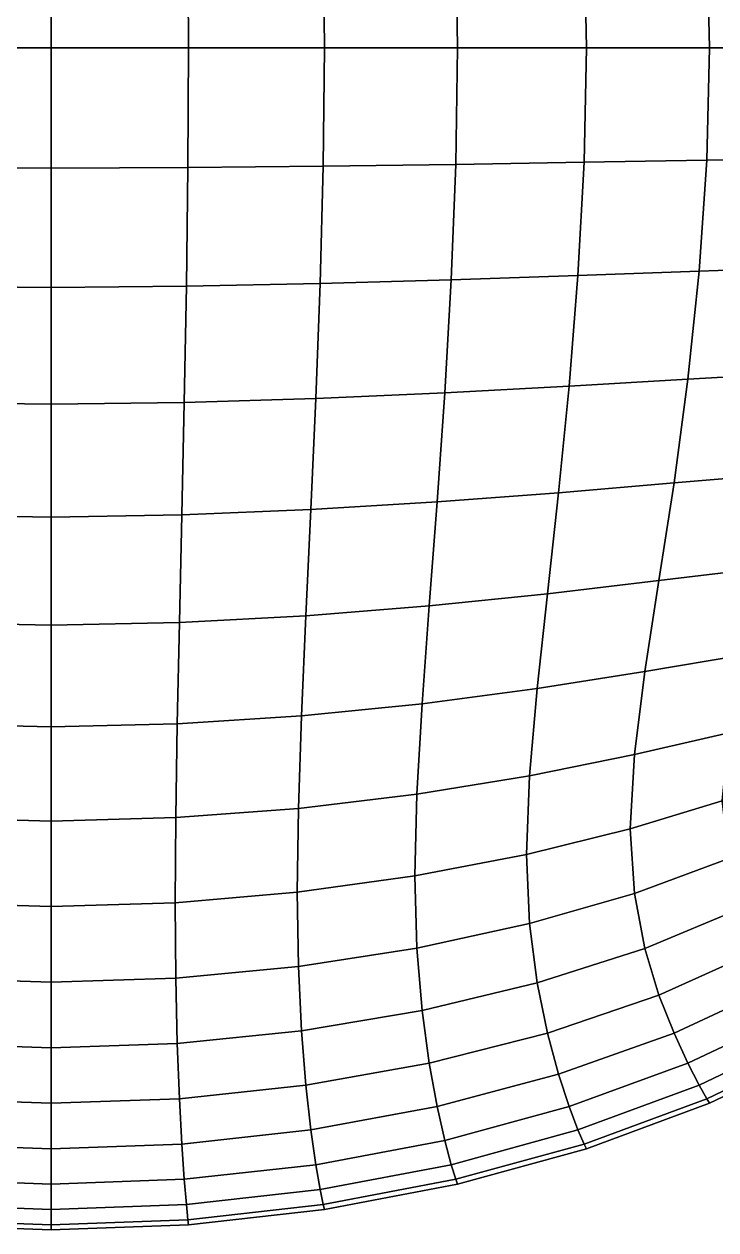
# Model space of a CAD drawing. Header units: millimetres. Extents: x -22.5 to 22.7, y -19.9 to 19.7.
# Drawn here: x -0.35 to 11.23, y -19.9 to 0.3 of the extents above; entities that cross this region are included whole.
import ezdxf

# ---------------------------------------------------------------- set-up
doc = ezdxf.new("R2010")
doc.units = ezdxf.units.MM
doc.layers.add('Bases', color=102, linetype='Continuous')

msp = doc.modelspace()

# ---------------------------------------------------------------- linework, layer by layer
at = {"layer": 'Bases'}
for points in [[(-2.191948, 1.907958, 5.085092), (-2.202134, -0.100584, 5.095091), (0.098605, -0.100584, 5.105129), (0.098605, 1.91689, 5.095091)], [(-2.191948, 1.907958, 0.45818), (0.098605, 1.91689, 0.44818), (0.098605, -0.100584, 0.438143), (-2.202134, -0.100584, 0.44818)], [(2.389157, 1.907958, 5.085092), (0.098605, 1.91689, 5.095091), (0.098605, -0.100584, 5.105129), (2.399344, -0.100584, 5.095091)], [(2.389157, 1.907958, 0.45818), (2.399344, -0.100584, 0.44818), (0.098605, -0.100584, 0.438143), (0.098605, 1.91689, 0.44818)], [(4.656017, 1.885626, 5.055144), (2.389157, 1.907958, 5.085092), (2.399344, -0.100584, 5.095091), (4.676276, -0.100584, 5.065029)], [(4.656017, 1.885626, 0.488127), (4.676276, -0.100584, 0.478243), (2.399344, -0.100584, 0.44818), (2.389157, 1.907958, 0.45818)], [(6.87549, 1.854363, 5.005301), (4.656017, 1.885626, 5.055144), (4.676276, -0.100584, 5.065029), (6.905595, -0.100584, 5.014991)], [(6.87549, 1.854363, 0.537971), (6.905595, -0.100584, 0.528281), (4.676276, -0.100584, 0.478243), (4.656017, 1.885626, 0.488127)], [(9.023883, 1.818632, 4.935614), (6.87549, 1.854363, 5.005301), (6.905595, -0.100584, 5.014991), (9.063493, -0.100584, 4.945026)], [(9.023883, 1.818632, 0.607658), (9.063493, -0.100584, 0.598246), (6.905595, -0.100584, 0.528281), (6.87549, 1.854363, 0.537971)], [(11.077504, 1.782902, 4.846134), (9.023883, 1.818632, 4.935614), (9.063493, -0.100584, 4.945026), (11.126163, -0.100584, 4.855184)], [(11.077504, 1.782902, 0.697138), (11.126163, -0.100584, 0.688088), (9.063493, -0.100584, 0.598246), (9.023883, 1.818632, 0.607658)], [(13.012658, 1.751639, 4.736913), (11.077504, 1.782902, 4.846134), (11.126163, -0.100584, 4.855184), (13.069799, -0.100584, 4.745514)], [(13.012658, 1.751639, 0.806359), (13.069799, -0.100584, 0.797757), (11.126163, -0.100584, 0.688088), (11.077504, 1.782902, 0.697138)], [(-2.191948, -2.109126, 5.085092), (0.098605, -2.118058, 5.095091), (0.098605, -0.100584, 5.105129), (-2.202134, -0.100584, 5.095091)], [(-2.191948, -2.109126, 0.45818), (-2.202134, -0.100584, 0.44818), (0.098605, -0.100584, 0.438143), (0.098605, -2.118058, 0.44818)], [(2.389157, -2.109126, 5.085092), (2.399344, -0.100584, 5.095091), (0.098605, -0.100584, 5.105129), (0.098605, -2.118058, 5.095091)], [(2.389157, -2.109126, 0.45818), (0.098605, -2.118058, 0.44818), (0.098605, -0.100584, 0.438143), (2.399344, -0.100584, 0.44818)], [(4.656017, -2.086795, 5.055144), (4.676276, -0.100584, 5.065029), (2.399344, -0.100584, 5.095091), (2.389157, -2.109126, 5.085092)], [(4.656017, -2.086795, 0.488127), (2.389157, -2.109126, 0.45818), (2.399344, -0.100584, 0.44818), (4.676276, -0.100584, 0.478243)], [(6.87549, -2.055531, 5.005301), (6.905595, -0.100584, 5.014991), (4.676276, -0.100584, 5.065029), (4.656017, -2.086795, 5.055144)], [(6.87549, -2.055531, 0.537971), (4.656017, -2.086795, 0.488127), (4.676276, -0.100584, 0.478243), (6.905595, -0.100584, 0.528281)], [(9.023883, -2.019801, 4.935614), (9.063493, -0.100584, 4.945026), (6.905595, -0.100584, 5.014991), (6.87549, -2.055531, 5.005301)], [(9.023883, -2.019801, 0.607658), (6.87549, -2.055531, 0.537971), (6.905595, -0.100584, 0.528281), (9.063493, -0.100584, 0.598246)], [(11.077504, -1.984071, 4.846134), (11.126163, -0.100584, 4.855184), (9.063493, -0.100584, 4.945026), (9.023883, -2.019801, 4.935614)], [(11.077504, -1.984071, 0.697138), (9.023883, -2.019801, 0.607658), (9.063493, -0.100584, 0.598246), (11.126163, -0.100584, 0.688088)], [(13.012658, -1.952807, 4.736913), (13.069799, -0.100584, 4.745514), (11.126163, -0.100584, 4.855184), (11.077504, -1.984071, 4.846134)], [(13.012658, -1.952807, 0.806359), (11.077504, -1.984071, 0.697138), (11.126163, -0.100584, 0.688088), (13.069799, -0.100584, 0.797757)], [(8.921883, -3.91663, 4.907726), (9.023883, -2.019801, 4.935614), (6.87549, -2.055531, 5.005301), (6.799036, -3.989256, 4.976408)], [(8.921883, -3.91663, 0.635546), (6.799036, -3.989256, 0.566864), (6.87549, -2.055531, 0.537971), (9.023883, -2.019801, 0.607658)], [(10.949905, -3.842959, 4.819615), (11.077504, -1.984071, 4.846134), (9.023883, -2.019801, 4.935614), (8.921883, -3.91663, 4.907726)], [(10.949905, -3.842959, 0.723657), (8.921883, -3.91663, 0.635546), (9.023883, -2.019801, 0.607658), (11.077504, -1.984071, 0.697138)], [(12.859867, -3.777911, 4.712082), (13.012658, -1.952807, 4.736913), (11.077504, -1.984071, 4.846134), (10.949905, -3.842959, 4.819615)], [(12.859867, -3.777911, 0.83119), (10.949905, -3.842959, 0.723657), (11.077504, -1.984071, 0.697138), (13.012658, -1.952807, 0.806359)], [(-2.166481, -4.096892, 5.055144), (0.098605, -4.114657, 5.065029), (0.098605, -2.118058, 5.095091), (-2.191948, -2.109126, 5.085092)], [(-2.166481, -4.096892, 0.488127), (-2.191948, -2.109126, 0.45818), (0.098605, -2.118058, 0.44818), (0.098605, -4.114657, 0.478243)], [(2.363691, -4.096892, 5.055144), (2.389157, -2.109126, 5.085092), (0.098605, -2.118058, 5.095091), (0.098605, -4.114657, 5.065029)], [(2.363691, -4.096892, 0.488127), (0.098605, -4.114657, 0.478243), (0.098605, -2.118058, 0.44818), (2.389157, -2.109126, 0.45818)], [(4.60507, -4.052217, 5.025576), (4.656017, -2.086795, 5.055144), (2.389157, -2.109126, 5.085092), (2.363691, -4.096892, 5.055144)], [(4.60507, -4.052217, 0.517696), (2.363691, -4.096892, 0.488127), (2.389157, -2.109126, 0.45818), (4.656017, -2.086795, 0.488127)], [(6.799036, -3.989256, 4.976408), (6.87549, -2.055531, 5.005301), (4.656017, -2.086795, 5.055144), (4.60507, -4.052217, 5.025576)], [(6.799036, -3.989256, 0.566864), (4.60507, -4.052217, 0.517696), (4.656017, -2.086795, 0.488127), (6.87549, -2.055531, 0.537971)], [(12.630058, -5.548779, 4.671996), (12.859867, -3.777911, 4.712082), (10.949905, -3.842959, 4.819615), (10.761746, -5.652653, 4.776261)], [(12.630058, -5.548779, 0.871275), (10.761746, -5.652653, 0.76701), (10.949905, -3.842959, 0.723657), (12.859867, -3.777911, 0.83119)], [(6.690098, -5.880539, 4.928487), (6.799036, -3.989256, 4.976408), (4.60507, -4.052217, 5.025576), (4.533268, -5.976065, 4.976408)], [(6.690098, -5.880539, 0.614785), (4.533268, -5.976065, 0.566864), (4.60507, -4.052217, 0.517696), (6.799036, -3.989256, 0.566864)], [(8.774324, -5.768683, 4.861713), (8.921883, -3.91663, 4.907726), (6.799036, -3.989256, 4.976408), (6.690098, -5.880539, 4.928487)], [(8.774324, -5.768683, 0.681559), (6.690098, -5.880539, 0.614785), (6.799036, -3.989256, 0.566864), (8.921883, -3.91663, 0.635546)], [(10.761746, -5.652653, 4.776261), (10.949905, -3.842959, 4.819615), (8.921883, -3.91663, 4.907726), (8.774324, -5.768683, 4.861713)], [(10.761746, -5.652653, 0.76701), (8.774324, -5.768683, 0.681559), (8.921883, -3.91663, 0.635546), (10.949905, -3.842959, 0.723657)], [(-2.130827, -6.043105, 5.005301), (0.098605, -6.069504, 5.014991), (0.098605, -4.114657, 5.065029), (-2.166481, -4.096892, 5.055144)], [(-2.130827, -6.043105, 0.537971), (-2.166481, -4.096892, 0.488127), (0.098605, -4.114657, 0.478243), (0.098605, -6.069504, 0.528281)], [(2.328037, -6.043105, 5.005301), (2.363691, -4.096892, 5.055144), (0.098605, -4.114657, 5.065029), (0.098605, -6.069504, 5.014991)], [(2.328037, -6.043105, 0.537971), (0.098605, -6.069504, 0.528281), (0.098605, -4.114657, 0.478243), (2.363691, -4.096892, 0.488127)], [(4.533268, -5.976065, 4.976408), (4.60507, -4.052217, 5.025576), (2.363691, -4.096892, 5.055144), (2.328037, -6.043105, 5.005301)], [(4.533268, -5.976065, 0.566864), (2.328037, -6.043105, 0.537971), (2.363691, -4.096892, 0.488127), (4.60507, -4.052217, 0.517696)], [(10.531409, -7.388553, 4.716705), (10.761746, -5.652653, 4.776261), (8.774324, -5.768683, 4.861713), (8.598035, -7.553572, 4.797923)], [(10.531409, -7.388553, 0.826567), (8.598035, -7.553572, 0.745349), (8.774324, -5.768683, 0.681559), (10.761746, -5.652653, 0.76701)], [(12.341863, -7.238292, 4.61763), (12.630058, -5.548779, 4.671996), (10.761746, -5.652653, 4.776261), (10.531409, -7.388553, 4.716705)], [(12.341863, -7.238292, 0.925642), (10.531409, -7.388553, 0.826567), (10.761746, -5.652653, 0.76701), (12.630058, -5.548779, 0.871275)], [(8.598035, -7.553572, 4.797923), (8.774324, -5.768683, 4.861713), (6.690098, -5.880539, 4.928487), (6.562536, -7.708157, 4.861713)], [(8.598035, -7.553572, 0.745349), (6.562536, -7.708157, 0.681559), (6.690098, -5.880539, 0.614785), (8.774324, -5.768683, 0.681559)], [(-2.090081, -7.926991, 4.935614), (0.098605, -7.961724, 4.945026), (0.098605, -6.069504, 5.014991), (-2.130827, -6.043105, 5.005301)], [(-2.090081, -7.926991, 0.607658), (-2.130827, -6.043105, 0.537971), (0.098605, -6.069504, 0.528281), (0.098605, -7.961724, 0.598246)], [(2.28729, -7.926991, 4.935614), (2.328037, -6.043105, 5.005301), (0.098605, -6.069504, 5.014991), (0.098605, -7.961724, 4.945026)], [(2.28729, -7.926991, 0.607658), (0.098605, -7.961724, 0.598246), (0.098605, -6.069504, 0.528281), (2.328037, -6.043105, 0.537971)], [(4.450445, -7.837549, 4.907726), (4.533268, -5.976065, 4.976408), (2.328037, -6.043105, 5.005301), (2.28729, -7.926991, 4.935614)], [(4.450445, -7.837549, 0.635546), (2.28729, -7.926991, 0.607658), (2.328037, -6.043105, 0.537971), (4.533268, -5.976065, 0.566864)], [(6.562536, -7.708157, 4.861713), (6.690098, -5.880539, 4.928487), (4.533268, -5.976065, 4.976408), (4.450445, -7.837549, 4.907726)], [(6.562536, -7.708157, 0.681559), (4.450445, -7.837549, 0.635546), (4.533268, -5.976065, 0.566864), (6.690098, -5.880539, 0.614785)], [(12.013915, -8.819332, 4.549958), (12.341863, -7.238292, 4.61763), (10.531409, -7.388553, 4.716705), (10.277272, -9.026063, 4.641579)], [(12.013915, -8.819332, 0.993314), (10.277272, -9.026063, 0.901693), (10.531409, -7.388553, 0.826567), (12.341863, -7.238292, 0.925642)], [(10.277272, -9.026063, 4.641579), (10.531409, -7.388553, 4.716705), (8.598035, -7.553572, 4.797923), (8.409846, -9.248911, 4.716705)], [(10.277272, -9.026063, 0.901693), (8.409846, -9.248911, 0.826567), (8.598035, -7.553572, 0.745349), (10.531409, -7.388553, 0.826567)], [(8.409846, -9.248911, 4.716705), (8.598035, -7.553572, 4.797923), (6.562536, -7.708157, 4.861713), (6.430215, -9.45089, 4.776261)], [(8.409846, -9.248911, 0.826567), (6.430215, -9.45089, 0.76701), (6.562536, -7.708157, 0.681559), (8.598035, -7.553572, 0.745349)], [(4.366431, -9.615882, 4.819615), (4.450445, -7.837549, 4.907726), (2.28729, -7.926991, 4.935614), (2.246543, -9.727771, 4.846134)], [(4.366431, -9.615882, 0.723657), (2.246543, -9.727771, 0.697138), (2.28729, -7.926991, 0.607658), (4.450445, -7.837549, 0.635546)], [(6.430215, -9.45089, 4.776261), (6.562536, -7.708157, 4.861713), (4.450445, -7.837549, 4.907726), (4.366431, -9.615882, 4.819615)], [(6.430215, -9.45089, 0.76701), (4.366431, -9.615882, 0.723657), (4.450445, -7.837549, 0.635546), (6.562536, -7.708157, 0.681559)], [(-2.049334, -9.727771, 4.846134), (0.098605, -9.77044, 4.855184), (0.098605, -7.961724, 4.945026), (-2.090081, -7.926991, 4.935614)], [(-2.049334, -9.727771, 0.697138), (-2.090081, -7.926991, 0.607658), (0.098605, -7.961724, 0.598246), (0.098605, -9.77044, 0.688088)], [(2.246543, -9.727771, 4.846134), (2.28729, -7.926991, 4.935614), (0.098605, -7.961724, 4.945026), (0.098605, -9.77044, 4.855184)], [(2.246543, -9.727771, 0.697138), (0.098605, -9.77044, 0.688088), (0.098605, -7.961724, 0.598246), (2.28729, -7.926991, 0.607658)], [(11.697991, -10.271865, 4.468356), (12.013915, -8.819332, 4.549958), (10.277272, -9.026063, 4.641579), (10.041515, -10.548892, 4.549958)], [(11.697991, -10.271865, 1.074915), (10.041515, -10.548892, 0.993314), (10.277272, -9.026063, 0.901693), (12.013915, -8.819332, 0.993314)], [(10.041515, -10.548892, 4.549958), (10.277272, -9.026063, 4.641579), (8.409846, -9.248911, 4.716705), (8.238488, -10.836464, 4.61763)], [(10.041515, -10.548892, 0.993314), (8.238488, -10.836464, 0.925642), (8.409846, -9.248911, 0.826567), (10.277272, -9.026063, 0.901693)], [(8.238488, -10.836464, 4.61763), (8.409846, -9.248911, 4.716705), (6.430215, -9.45089, 4.776261), (6.311757, -11.089177, 4.671996)], [(8.238488, -10.836464, 0.925642), (6.311757, -11.089177, 0.871275), (6.430215, -9.45089, 0.76701), (8.409846, -9.248911, 0.826567)], [(6.311757, -11.089177, 4.671996), (6.430215, -9.45089, 4.776261), (4.366431, -9.615882, 4.819615), (4.292249, -11.290692, 4.712082)], [(6.311757, -11.089177, 0.871275), (4.292249, -11.290692, 0.83119), (4.366431, -9.615882, 0.723657), (6.430215, -9.45089, 0.76701)], [(4.292249, -11.290692, 4.712082), (4.366431, -9.615882, 4.819615), (2.246543, -9.727771, 4.846134), (2.21089, -11.424672, 4.736913)], [(4.292249, -11.290692, 0.83119), (2.21089, -11.424672, 0.806359), (2.246543, -9.727771, 0.697138), (4.366431, -9.615882, 0.723657)], [(-2.01368, -11.424672, 4.736913), (0.098605, -11.474778, 4.745514), (0.098605, -9.77044, 4.855184), (-2.049334, -9.727771, 4.846134)], [(-2.01368, -11.424672, 0.806359), (-2.049334, -9.727771, 0.697138), (0.098605, -9.77044, 0.688088), (0.098605, -11.474778, 0.797757)], [(2.21089, -11.424672, 4.736913), (2.246543, -9.727771, 4.846134), (0.098605, -9.77044, 4.855184), (0.098605, -11.474778, 4.745514)], [(2.21089, -11.424672, 0.806359), (0.098605, -11.474778, 0.797757), (0.098605, -9.77044, 0.688088), (2.246543, -9.727771, 0.697138)], [(11.445872, -11.575856, 4.372203), (11.697991, -10.271865, 4.468356), (10.041515, -10.548892, 4.549958), (9.866317, -11.940751, 4.440915)], [(11.445872, -11.575856, 1.171068), (9.866317, -11.940751, 1.102356), (10.041515, -10.548892, 0.993314), (11.697991, -10.271865, 1.074915)], [(9.866317, -11.940751, 4.440915), (10.041515, -10.548892, 4.549958), (8.238488, -10.836464, 4.61763), (8.112689, -12.297999, 4.500268)], [(9.866317, -11.940751, 1.102356), (8.112689, -12.297999, 1.043004), (8.238488, -10.836464, 0.925642), (10.041515, -10.548892, 0.993314)], [(8.112689, -12.297999, 4.500268), (8.238488, -10.836464, 4.61763), (6.311757, -11.089177, 4.671996), (6.225784, -12.603459, 4.548781)], [(8.112689, -12.297999, 1.043004), (6.225784, -12.603459, 0.99449), (6.311757, -11.089177, 0.871275), (8.238488, -10.836464, 0.925642)], [(6.225784, -12.603459, 4.548781), (6.311757, -11.089177, 4.671996), (4.292249, -11.290692, 4.712082), (4.238923, -12.841607, 4.585134)], [(6.225784, -12.603459, 0.99449), (4.238923, -12.841607, 0.958138), (4.292249, -11.290692, 0.83119), (6.311757, -11.089177, 0.871275)], [(4.238923, -12.841607, 4.585134), (4.292249, -11.290692, 4.712082), (2.21089, -11.424672, 4.736913), (2.185423, -12.996916, 4.608003)], [(4.238923, -12.841607, 0.958138), (2.185423, -12.996916, 0.935269), (2.21089, -11.424672, 0.806359), (4.292249, -11.290692, 0.83119)], [(-1.988214, -12.996916, 4.608003), (0.098605, -13.053861, 4.616066), (0.098605, -11.474778, 4.745514), (-2.01368, -11.424672, 4.736913)], [(-1.988214, -12.996916, 0.935269), (-2.01368, -11.424672, 0.806359), (0.098605, -11.474778, 0.797757), (0.098605, -13.053861, 0.927206)], [(2.185423, -12.996916, 4.608003), (2.21089, -11.424672, 4.736913), (0.098605, -11.474778, 4.745514), (0.098605, -13.053861, 4.616066)], [(2.185423, -12.996916, 0.935269), (0.098605, -13.053861, 0.927206), (0.098605, -11.474778, 0.797757), (2.21089, -11.424672, 0.806359)], [(11.335764, -12.717575, 4.258404), (11.445872, -11.575856, 4.372203), (9.866317, -11.940751, 4.440915), (9.793858, -13.185349, 4.313526)], [(11.335764, -12.717575, 1.284867), (9.793858, -13.185349, 1.229746), (9.866317, -11.940751, 1.102356), (11.445872, -11.575856, 1.171068)], [(9.793858, -13.185349, 4.313526), (9.866317, -11.940751, 4.440915), (8.112689, -12.297999, 4.500268), (8.061179, -13.61528, 4.364189)], [(9.793858, -13.185349, 1.229746), (8.061179, -13.61528, 1.179083), (8.112689, -12.297999, 1.043004), (9.866317, -11.940751, 1.102356)], [(8.061179, -13.61528, 4.364189), (8.112689, -12.297999, 4.500268), (6.225784, -12.603459, 4.548781), (6.190919, -13.974176, 4.406481)], [(8.061179, -13.61528, 1.179083), (6.190919, -13.974176, 1.136791), (6.225784, -12.603459, 0.99449), (8.112689, -12.297999, 1.043004)], [(6.190919, -13.974176, 4.406481), (6.225784, -12.603459, 4.548781), (4.238923, -12.841607, 4.585134), (4.217473, -14.248253, 4.438777)], [(6.190919, -13.974176, 1.136791), (4.217473, -14.248253, 1.104494), (4.238923, -12.841607, 0.958138), (6.225784, -12.603459, 0.99449)], [(11.335764, -12.717575, 4.258404), (9.793858, -13.185349, 4.313526), (9.866317, -14.266398, 4.166865), (11.445872, -13.683293, 4.123866)], [(11.335764, -12.717575, 1.284867), (11.445872, -13.683293, 1.419406), (9.866317, -14.266398, 1.376407), (9.793858, -13.185349, 1.229746)], [(4.217473, -14.248253, 4.438777), (4.238923, -12.841607, 4.585134), (2.185423, -12.996916, 4.608003), (2.175237, -14.423727, 4.459455)], [(4.217473, -14.248253, 1.104494), (2.175237, -14.423727, 1.083817), (2.185423, -12.996916, 0.935269), (4.238923, -12.841607, 0.958138)], [(-1.978027, -14.423727, 4.459455), (0.098605, -14.486813, 4.466889), (0.098605, -13.053861, 4.616066), (-1.988214, -12.996916, 4.608003)], [(-1.978027, -14.423727, 1.083817), (-1.988214, -12.996916, 0.935269), (0.098605, -13.053861, 0.927206), (0.098605, -14.486813, 1.076383)], [(2.175237, -14.423727, 4.459455), (2.185423, -12.996916, 4.608003), (0.098605, -13.053861, 4.616066), (0.098605, -14.486813, 4.466889)], [(2.175237, -14.423727, 1.083817), (0.098605, -14.486813, 1.076383), (0.098605, -13.053861, 0.927206), (2.185423, -12.996916, 0.935269)], [(9.793858, -13.185349, 4.313526), (8.061179, -13.61528, 4.364189), (8.112689, -14.770075, 4.208962), (9.866317, -14.266398, 4.166865)], [(9.793858, -13.185349, 1.229746), (9.866317, -14.266398, 1.376407), (8.112689, -14.770075, 1.33431), (8.061179, -13.61528, 1.179083)], [(8.061179, -13.61528, 4.364189), (6.190919, -13.974176, 4.406481), (6.225784, -15.181769, 4.244957), (8.112689, -14.770075, 4.208962)], [(8.061179, -13.61528, 1.179083), (8.112689, -14.770075, 1.33431), (6.225784, -15.181769, 1.298315), (6.190919, -13.974176, 1.136791)], [(11.445872, -13.683293, 4.123866), (9.866317, -14.266398, 4.166865), (10.041515, -15.191751, 4.00285), (11.697991, -14.499267, 3.970205)], [(11.445872, -13.683293, 1.419406), (11.697991, -14.499267, 1.573066), (10.041515, -15.191751, 1.540422), (9.866317, -14.266398, 1.376407)], [(6.190919, -13.974176, 4.406481), (4.217473, -14.248253, 4.438777), (4.238923, -15.49026, 4.27302), (6.225784, -15.181769, 4.244957)], [(6.190919, -13.974176, 1.136791), (6.225784, -15.181769, 1.298315), (4.238923, -15.49026, 1.270252), (4.217473, -14.248253, 1.104494)], [(4.217473, -14.248253, 4.438777), (2.175237, -14.423727, 4.459455), (2.185423, -15.684329, 4.291321), (4.238923, -15.49026, 4.27302)], [(4.217473, -14.248253, 1.104494), (4.238923, -15.49026, 1.270252), (2.185423, -15.684329, 1.25195), (2.175237, -14.423727, 1.083817)], [(9.866317, -14.266398, 4.166865), (8.112689, -14.770075, 4.208962), (8.238488, -15.766031, 4.036737), (10.041515, -15.191751, 4.00285)], [(9.866317, -14.266398, 1.376407), (10.041515, -15.191751, 1.540422), (8.238488, -15.766031, 1.506535), (8.112689, -14.770075, 1.33431)], [(-1.978027, -14.423727, 4.459455), (-1.988214, -15.684329, 4.291321), (0.098605, -15.752759, 4.298032), (0.098605, -14.486813, 4.466889)], [(-1.978027, -14.423727, 1.083817), (0.098605, -14.486813, 1.076383), (0.098605, -15.752759, 1.24524), (-1.988214, -15.684329, 1.25195)], [(2.175237, -14.423727, 4.459455), (0.098605, -14.486813, 4.466889), (0.098605, -15.752759, 4.298032), (2.185423, -15.684329, 4.291321)], [(2.175237, -14.423727, 1.083817), (2.185423, -15.684329, 1.25195), (0.098605, -15.752759, 1.24524), (0.098605, -14.486813, 1.076383)], [(11.697991, -14.499267, 3.970205), (10.041515, -15.191751, 4.00285), (10.277272, -15.969266, 3.823402), (12.013915, -15.191751, 3.799041)], [(11.697991, -14.499267, 1.573066), (12.013915, -15.191751, 1.744231), (10.277272, -15.969266, 1.71987), (10.041515, -15.191751, 1.540422)], [(8.112689, -14.770075, 4.208962), (6.225784, -15.181769, 4.244957), (6.311757, -16.227392, 4.066516), (8.238488, -15.766031, 4.036737)], [(8.112689, -14.770075, 1.33431), (8.238488, -15.766031, 1.506535), (6.311757, -16.227392, 1.476756), (6.225784, -15.181769, 1.298315)], [(6.225784, -15.181769, 4.244957), (4.238923, -15.49026, 4.27302), (4.292249, -16.567566, 4.090263), (6.311757, -16.227392, 4.066516)], [(6.225784, -15.181769, 1.298315), (6.311757, -16.227392, 1.476756), (4.292249, -16.567566, 1.453009), (4.238923, -15.49026, 1.270252)], [(10.041515, -15.191751, 4.00285), (8.238488, -15.766031, 4.036737), (8.409846, -16.606799, 3.849662), (10.277272, -15.969266, 3.823402)], [(10.041515, -15.191751, 1.540422), (10.277272, -15.969266, 1.71987), (8.409846, -16.606799, 1.69361), (8.238488, -15.766031, 1.506535)], [(12.013915, -15.191751, 3.799041), (10.277272, -15.969266, 3.823402), (10.531409, -16.606799, 3.63044), (12.341863, -15.766031, 3.612733)], [(12.013915, -15.191751, 1.744231), (12.341863, -15.766031, 1.930538), (10.531409, -16.606799, 1.912832), (10.277272, -15.969266, 1.71987)], [(4.238923, -15.49026, 4.27302), (2.185423, -15.684329, 4.291321), (2.21089, -16.778284, 4.10605), (4.292249, -16.567566, 4.090263)], [(4.238923, -15.49026, 1.270252), (4.292249, -16.567566, 1.453009), (2.21089, -16.778284, 1.437221), (2.185423, -15.684329, 1.25195)], [(-1.988214, -15.684329, 4.291321), (-2.01368, -16.778284, 4.10605), (0.098605, -16.85128, 4.111955), (0.098605, -15.752759, 4.298032)], [(-1.988214, -15.684329, 1.25195), (0.098605, -15.752759, 1.24524), (0.098605, -16.85128, 1.431317), (-2.01368, -16.778284, 1.437221)], [(2.185423, -15.684329, 4.291321), (0.098605, -15.752759, 4.298032), (0.098605, -16.85128, 4.111955), (2.21089, -16.778284, 4.10605)], [(2.185423, -15.684329, 1.25195), (2.21089, -16.778284, 1.437221), (0.098605, -16.85128, 1.431317), (0.098605, -15.752759, 1.24524)], [(8.238488, -15.766031, 4.036737), (6.311757, -16.227392, 4.066516), (6.430215, -17.112204, 3.873463), (8.409846, -16.606799, 3.849662)], [(8.238488, -15.766031, 1.506535), (8.409846, -16.606799, 1.69361), (6.430215, -17.112204, 1.669809), (6.311757, -16.227392, 1.476756)], [(12.341863, -15.766031, 3.612733), (10.531409, -16.606799, 3.63044), (10.761746, -17.112204, 3.425884), (12.630058, -16.227392, 3.413644)], [(12.341863, -15.766031, 1.930538), (12.630058, -16.227392, 2.129628), (10.761746, -17.112204, 2.117388), (10.531409, -16.606799, 1.912832)], [(10.277272, -15.969266, 3.823402), (8.409846, -16.606799, 3.849662), (8.598035, -17.296025, 3.649886), (10.531409, -16.606799, 3.63044)], [(10.277272, -15.969266, 1.71987), (10.531409, -16.606799, 1.912832), (8.598035, -17.296025, 1.893386), (8.409846, -16.606799, 1.69361)], [(6.311757, -16.227392, 4.066516), (4.292249, -16.567566, 4.090263), (4.366431, -17.480112, 3.892905), (6.430215, -17.112204, 3.873463)], [(6.311757, -16.227392, 1.476756), (6.430215, -17.112204, 1.669809), (4.366431, -17.480112, 1.650367), (4.292249, -16.567566, 1.453009)], [(12.630058, -16.227392, 3.413644), (10.761746, -17.112204, 3.425884), (10.949905, -17.480112, 3.212632), (12.859867, -16.567566, 3.204967)], [(12.630058, -16.227392, 2.129628), (12.859867, -16.567566, 2.338305), (10.949905, -17.480112, 2.33064), (10.761746, -17.112204, 2.117388)], [(4.292249, -16.567566, 4.090263), (2.21089, -16.778284, 4.10605), (2.246543, -17.705153, 3.90609), (4.366431, -17.480112, 3.892905)], [(4.292249, -16.567566, 1.453009), (4.366431, -17.480112, 1.650367), (2.246543, -17.705153, 1.637182), (2.21089, -16.778284, 1.437221)], [(8.409846, -16.606799, 3.849662), (6.430215, -17.112204, 3.873463), (6.562536, -17.83736, 3.668102), (8.598035, -17.296025, 3.649886)], [(8.409846, -16.606799, 1.69361), (8.598035, -17.296025, 1.893386), (6.562536, -17.83736, 1.87517), (6.430215, -17.112204, 1.669809)], [(10.531409, -16.606799, 3.63044), (8.598035, -17.296025, 3.649886), (8.774324, -17.83736, 3.439557), (10.761746, -17.112204, 3.425884)], [(10.531409, -16.606799, 1.912832), (10.761746, -17.112204, 2.117388), (8.774324, -17.83736, 2.103715), (8.598035, -17.296025, 1.893386)], [(12.859867, -16.567566, 3.204967), (10.949905, -17.480112, 3.212632), (11.077504, -17.705153, 2.993583), (13.012658, -16.778284, 2.989899)], [(12.859867, -16.567566, 2.338305), (13.012658, -16.778284, 2.553373), (11.077504, -17.705153, 2.549688), (10.949905, -17.480112, 2.33064)], [(-2.01368, -16.778284, 4.10605), (-2.049334, -17.705153, 3.90609), (0.098605, -17.781957, 3.911118), (0.098605, -16.85128, 4.111955)], [(-2.01368, -16.778284, 1.437221), (0.098605, -16.85128, 1.431317), (0.098605, -17.781957, 1.632154), (-2.049334, -17.705153, 1.637182)], [(2.21089, -16.778284, 4.10605), (0.098605, -16.85128, 4.111955), (0.098605, -17.781957, 3.911118), (2.246543, -17.705153, 3.90609)], [(2.21089, -16.778284, 1.437221), (2.246543, -17.705153, 1.637182), (0.098605, -17.781957, 1.632154), (0.098605, -16.85128, 1.431317)], [(13.012658, -16.778284, 2.989899), (11.077504, -17.705153, 2.993583), (11.126163, -17.781957, 2.771636), (13.069799, -16.85128, 2.771636)], [(13.012658, -16.778284, 2.553373), (13.069799, -16.85128, 2.771636), (11.126163, -17.781957, 2.771636), (11.077504, -17.705153, 2.549688)], [(6.430215, -17.112204, 3.873463), (4.366431, -17.480112, 3.892905), (4.450445, -18.227839, 3.683349), (6.562536, -17.83736, 3.668102)], [(6.430215, -17.112204, 1.669809), (6.562536, -17.83736, 1.87517), (4.450445, -18.227839, 1.859923), (4.366431, -17.480112, 1.650367)], [(10.761746, -17.112204, 3.425884), (8.774324, -17.83736, 3.439557), (8.921883, -18.227839, 3.221313), (10.949905, -17.480112, 3.212632)], [(10.761746, -17.112204, 2.117388), (10.949905, -17.480112, 2.33064), (8.921883, -18.227839, 2.321958), (8.774324, -17.83736, 2.103715)], [(8.598035, -17.296025, 3.649886), (6.562536, -17.83736, 3.668102), (6.690098, -18.404017, 3.452738), (8.774324, -17.83736, 3.439557)], [(8.598035, -17.296025, 1.893386), (8.774324, -17.83736, 2.103715), (6.690098, -18.404017, 2.090534), (6.562536, -17.83736, 1.87517)], [(4.366431, -17.480112, 3.892905), (2.246543, -17.705153, 3.90609), (2.28729, -18.464498, 3.693889), (4.450445, -18.227839, 3.683349)], [(4.366431, -17.480112, 1.650367), (4.450445, -18.227839, 1.859923), (2.28729, -18.464498, 1.849383), (2.246543, -17.705153, 1.637182)], [(10.949905, -17.480112, 3.212632), (8.921883, -18.227839, 3.221313), (9.023883, -18.464498, 2.997794), (11.077504, -17.705153, 2.993583)], [(10.949905, -17.480112, 2.33064), (11.077504, -17.705153, 2.549688), (9.023883, -18.464498, 2.545478), (8.921883, -18.227839, 2.321958)], [(-2.049334, -17.705153, 3.90609), (-2.090081, -18.464498, 3.693889), (0.098605, -18.544372, 3.697982), (0.098605, -17.781957, 3.911118)], [(-2.049334, -17.705153, 1.637182), (0.098605, -17.781957, 1.632154), (0.098605, -18.544372, 1.84529), (-2.090081, -18.464498, 1.849383)], [(2.246543, -17.705153, 3.90609), (0.098605, -17.781957, 3.911118), (0.098605, -18.544372, 3.697982), (2.28729, -18.464498, 3.693889)], [(2.246543, -17.705153, 1.637182), (2.28729, -18.464498, 1.849383), (0.098605, -18.544372, 1.84529), (0.098605, -17.781957, 1.632154)], [(11.077504, -17.705153, 2.993583), (9.023883, -18.464498, 2.997794), (9.063493, -18.544372, 2.771636), (11.126163, -17.781957, 2.771636)], [(11.077504, -17.705153, 2.549688), (11.126163, -17.781957, 2.771636), (9.063493, -18.544372, 2.771636), (9.023883, -18.464498, 2.545478)], [(6.562536, -17.83736, 3.668102), (4.450445, -18.227839, 3.683349), (4.533268, -18.810686, 3.463994), (6.690098, -18.404017, 3.452738)], [(6.562536, -17.83736, 1.87517), (6.690098, -18.404017, 2.090534), (4.533268, -18.810686, 2.079277), (4.450445, -18.227839, 1.859923)], [(8.774324, -17.83736, 3.439557), (6.690098, -18.404017, 3.452738), (6.799036, -18.810686, 3.229872), (8.921883, -18.227839, 3.221313)], [(8.774324, -17.83736, 2.103715), (8.921883, -18.227839, 2.321958), (6.799036, -18.810686, 2.3134), (6.690098, -18.404017, 2.090534)], [(4.450445, -18.227839, 3.683349), (2.28729, -18.464498, 3.693889), (2.328037, -19.055879, 3.471894), (4.533268, -18.810686, 3.463994)], [(4.450445, -18.227839, 1.859923), (4.533268, -18.810686, 2.079277), (2.328037, -19.055879, 2.071378), (2.28729, -18.464498, 1.849383)], [(8.921883, -18.227839, 3.221313), (6.799036, -18.810686, 3.229872), (6.87549, -19.055879, 3.002004), (9.023883, -18.464498, 2.997794)], [(8.921883, -18.227839, 2.321958), (9.023883, -18.464498, 2.545478), (6.87549, -19.055879, 2.541268), (6.799036, -18.810686, 2.3134)], [(-2.090081, -18.464498, 3.693889), (-2.130827, -19.055879, 3.471894), (0.098605, -19.138106, 3.475005), (0.098605, -18.544372, 3.697982)], [(-2.090081, -18.464498, 1.849383), (0.098605, -18.544372, 1.84529), (0.098605, -19.138106, 2.068267), (-2.130827, -19.055879, 2.071378)], [(2.28729, -18.464498, 3.693889), (0.098605, -18.544372, 3.697982), (0.098605, -19.138106, 3.475005), (2.328037, -19.055879, 3.471894)], [(2.28729, -18.464498, 1.849383), (2.328037, -19.055879, 2.071378), (0.098605, -19.138106, 2.068267), (0.098605, -18.544372, 1.84529)], [(6.690098, -18.404017, 3.452738), (4.533268, -18.810686, 3.463994), (4.60507, -19.227933, 3.237291), (6.799036, -18.810686, 3.229872)], [(6.690098, -18.404017, 2.090534), (6.799036, -18.810686, 2.3134), (4.60507, -19.227933, 2.305981), (4.533268, -18.810686, 2.079277)], [(9.023883, -18.464498, 2.997794), (6.87549, -19.055879, 3.002004), (6.905595, -19.138106, 2.771636), (9.063493, -18.544372, 2.771636)], [(9.023883, -18.464498, 2.545478), (9.063493, -18.544372, 2.771636), (6.905595, -19.138106, 2.771636), (6.87549, -19.055879, 2.541268)], [(4.533268, -18.810686, 3.463994), (2.328037, -19.055879, 3.471894), (2.363691, -19.478858, 3.242555), (4.60507, -19.227933, 3.237291)], [(4.533268, -18.810686, 2.079277), (4.60507, -19.227933, 2.305981), (2.363691, -19.478858, 2.300717), (2.328037, -19.055879, 2.071378)], [(6.799036, -18.810686, 3.229872), (4.60507, -19.227933, 3.237291), (4.656017, -19.478858, 3.005688), (6.87549, -19.055879, 3.002004)], [(6.799036, -18.810686, 2.3134), (6.87549, -19.055879, 2.541268), (4.656017, -19.478858, 2.537584), (4.60507, -19.227933, 2.305981)], [(-2.130827, -19.055879, 3.471894), (-2.166481, -19.478858, 3.242555), (0.098605, -19.56274, 3.244649), (0.098605, -19.138106, 3.475005)], [(-2.130827, -19.055879, 2.071378), (0.098605, -19.138106, 2.068267), (0.098605, -19.56274, 2.298623), (-2.166481, -19.478858, 2.300717)], [(2.328037, -19.055879, 3.471894), (0.098605, -19.138106, 3.475005), (0.098605, -19.56274, 3.244649), (2.363691, -19.478858, 3.242555)], [(2.328037, -19.055879, 2.071378), (2.363691, -19.478858, 2.300717), (0.098605, -19.56274, 2.298623), (0.098605, -19.138106, 2.068267)], [(6.87549, -19.055879, 3.002004), (4.656017, -19.478858, 3.005688), (4.676276, -19.56274, 2.771636), (6.905595, -19.138106, 2.771636)], [(6.87549, -19.055879, 2.541268), (6.905595, -19.138106, 2.771636), (4.676276, -19.56274, 2.771636), (4.656017, -19.478858, 2.537584)], [(4.60507, -19.227933, 3.237291), (2.363691, -19.478858, 3.242555), (2.389157, -19.732996, 3.00832), (4.656017, -19.478858, 3.005688)], [(4.60507, -19.227933, 2.305981), (4.656017, -19.478858, 2.537584), (2.389157, -19.732996, 2.534952), (2.363691, -19.478858, 2.300717)], [(-2.166481, -19.478858, 3.242555), (-2.191948, -19.732996, 3.00832), (0.098605, -19.817855, 3.009372), (0.098605, -19.56274, 3.244649)], [(-2.166481, -19.478858, 2.300717), (0.098605, -19.56274, 2.298623), (0.098605, -19.817855, 2.5339), (-2.191948, -19.732996, 2.534952)], [(2.363691, -19.478858, 3.242555), (0.098605, -19.56274, 3.244649), (0.098605, -19.817855, 3.009372), (2.389157, -19.732996, 3.00832)], [(2.363691, -19.478858, 2.300717), (2.389157, -19.732996, 2.534952), (0.098605, -19.817855, 2.5339), (0.098605, -19.56274, 2.298623)], [(4.656017, -19.478858, 3.005688), (2.389157, -19.732996, 3.00832), (2.399344, -19.817855, 2.771636), (4.676276, -19.56274, 2.771636)], [(4.656017, -19.478858, 2.537584), (4.676276, -19.56274, 2.771636), (2.399344, -19.817855, 2.771636), (2.389157, -19.732996, 2.534952)], [(-2.191948, -19.732996, 3.00832), (-2.202134, -19.817855, 2.771636), (0.098605, -19.903033, 2.771636), (0.098605, -19.817855, 3.009372)], [(-2.191948, -19.732996, 2.534952), (0.098605, -19.817855, 2.5339), (0.098605, -19.903033, 2.771636), (-2.202134, -19.817855, 2.771636)], [(2.389157, -19.732996, 3.00832), (0.098605, -19.817855, 3.009372), (0.098605, -19.903033, 2.771636), (2.399344, -19.817855, 2.771636)], [(2.389157, -19.732996, 2.534952), (2.399344, -19.817855, 2.771636), (0.098605, -19.903033, 2.771636), (0.098605, -19.817855, 2.5339)]]:
    msp.add_3dface(points, dxfattribs=at)

doc.saveas('drawing.dxf')
